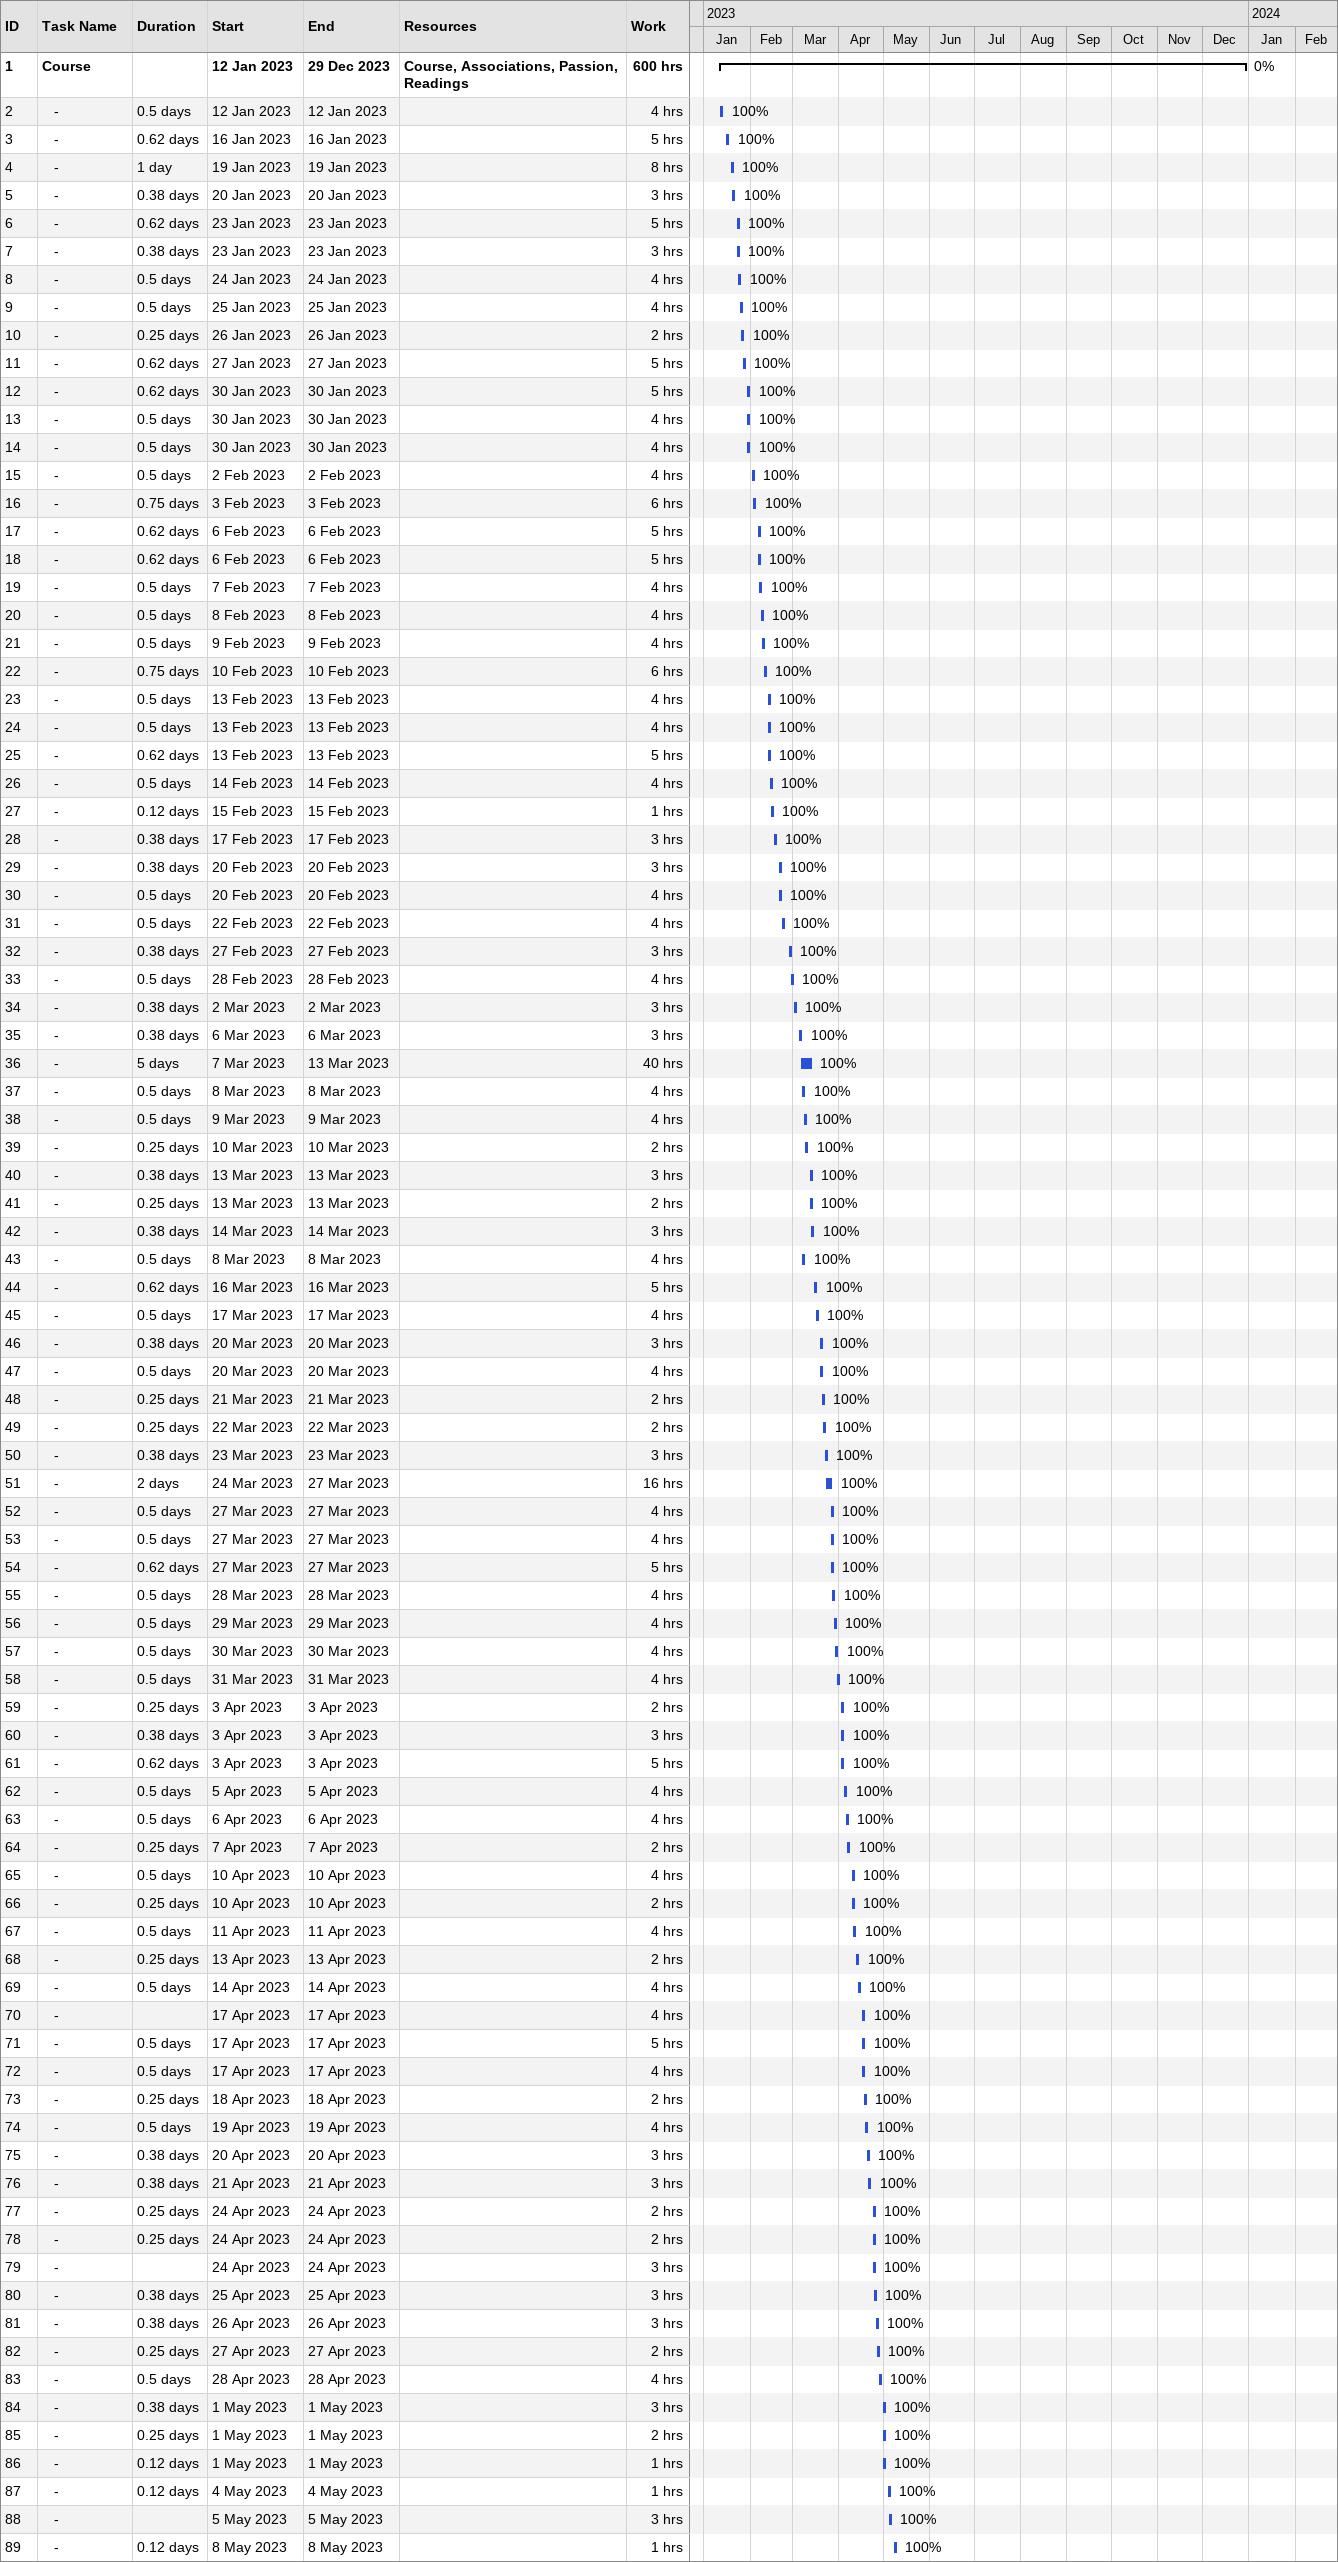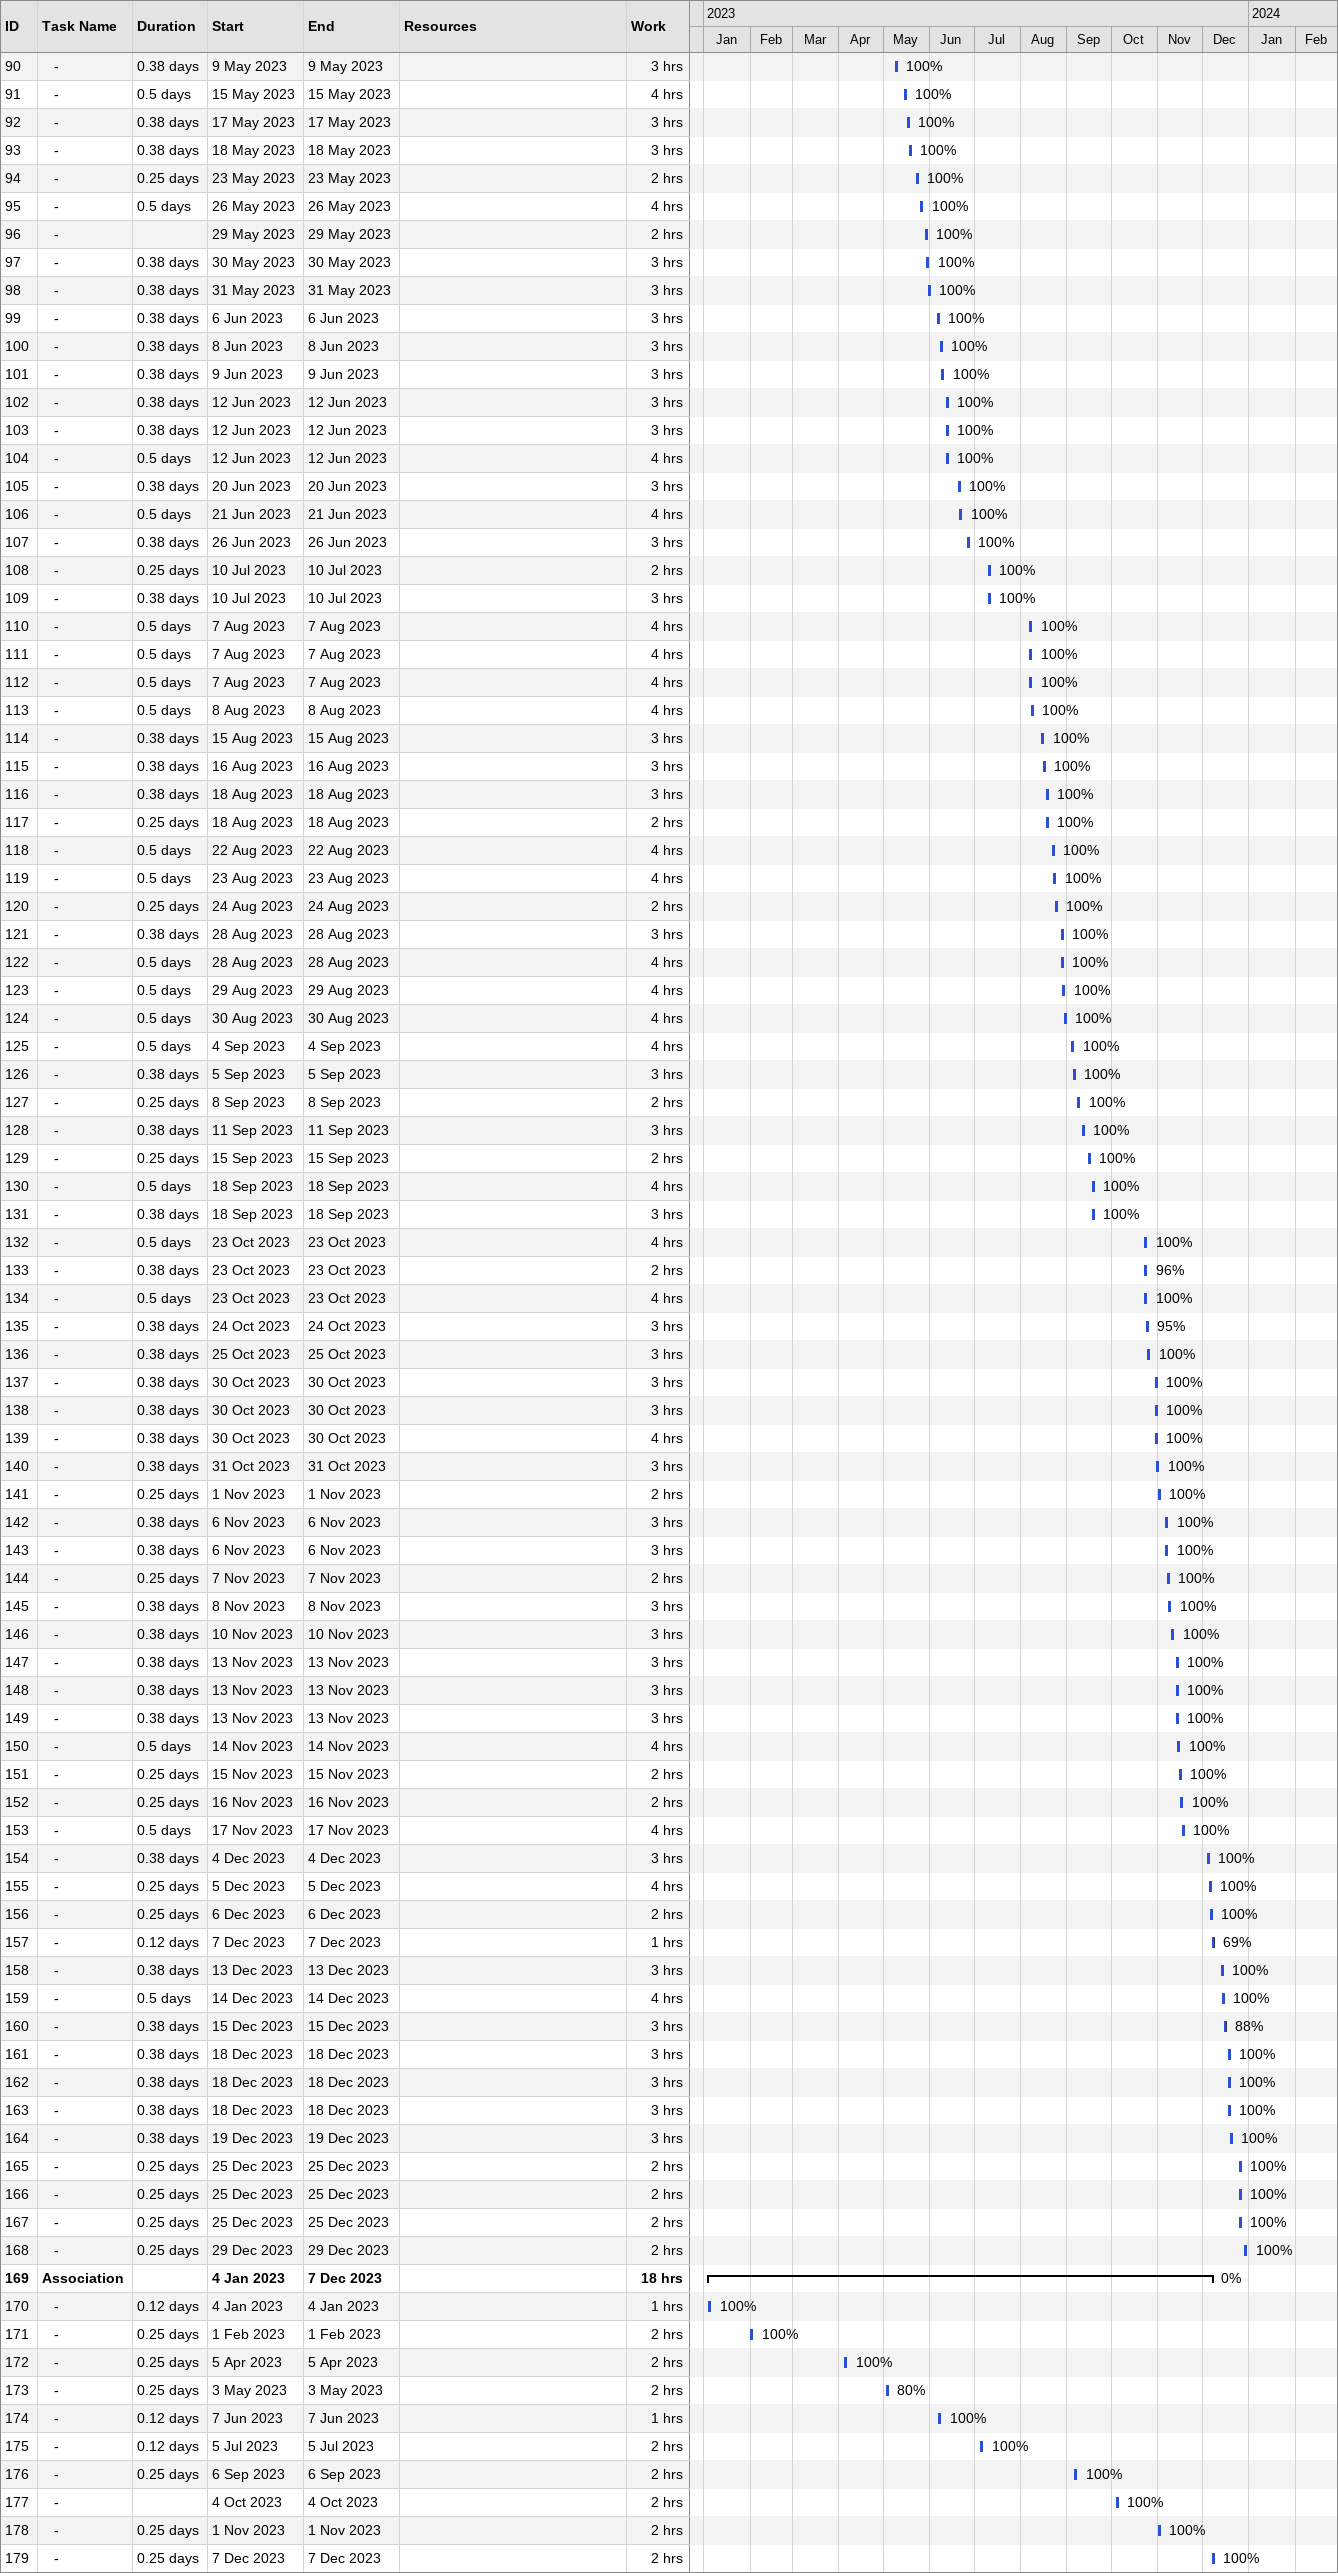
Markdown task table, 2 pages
| ID | Level | Task | Duration | Start | Finish | Resources | % complete | Work (h) |
|---|---|---|---|---|---|---|---|---|
| 1 | 1 | **Course** |  | 2023-01-12 | 2023-12-29 | Course, Associations, Passion, Readings | 0 | 600 |
| 2 | 2 | - | 0.5d | 2023-01-12 | 2023-01-12 |  | 100 | 4 |
| 3 | 2 | - | 0.62d | 2023-01-16 | 2023-01-16 |  | 100 | 5 |
| 4 | 2 | - | 1d | 2023-01-19 | 2023-01-19 |  | 100 | 8 |
| 5 | 2 | - | 0.38d | 2023-01-20 | 2023-01-20 |  | 100 | 3 |
| 6 | 2 | - | 0.62d | 2023-01-23 | 2023-01-23 |  | 100 | 5 |
| 7 | 2 | - | 0.38d | 2023-01-23 | 2023-01-23 |  | 100 | 3 |
| 8 | 2 | - | 0.5d | 2023-01-24 | 2023-01-24 |  | 100 | 4 |
| 9 | 2 | - | 0.5d | 2023-01-25 | 2023-01-25 |  | 100 | 4 |
| 10 | 2 | - | 0.25d | 2023-01-26 | 2023-01-26 |  | 100 | 2 |
| 11 | 2 | - | 0.62d | 2023-01-27 | 2023-01-27 |  | 100 | 5 |
| 12 | 2 | - | 0.62d | 2023-01-30 | 2023-01-30 |  | 100 | 5 |
| 13 | 2 | - | 0.5d | 2023-01-30 | 2023-01-30 |  | 100 | 4 |
| 14 | 2 | - | 0.5d | 2023-01-30 | 2023-01-30 |  | 100 | 4 |
| 15 | 2 | - | 0.5d | 2023-02-02 | 2023-02-02 |  | 100 | 4 |
| 16 | 2 | - | 0.75d | 2023-02-03 | 2023-02-03 |  | 100 | 6 |
| 17 | 2 | - | 0.62d | 2023-02-06 | 2023-02-06 |  | 100 | 5 |
| 18 | 2 | - | 0.62d | 2023-02-06 | 2023-02-06 |  | 100 | 5 |
| 19 | 2 | - | 0.5d | 2023-02-07 | 2023-02-07 |  | 100 | 4 |
| 20 | 2 | - | 0.5d | 2023-02-08 | 2023-02-08 |  | 100 | 4 |
| 21 | 2 | - | 0.5d | 2023-02-09 | 2023-02-09 |  | 100 | 4 |
| 22 | 2 | - | 0.75d | 2023-02-10 | 2023-02-10 |  | 100 | 6 |
| 23 | 2 | - | 0.5d | 2023-02-13 | 2023-02-13 |  | 100 | 4 |
| 24 | 2 | - | 0.5d | 2023-02-13 | 2023-02-13 |  | 100 | 4 |
| 25 | 2 | - | 0.62d | 2023-02-13 | 2023-02-13 |  | 100 | 5 |
| 26 | 2 | - | 0.5d | 2023-02-14 | 2023-02-14 |  | 100 | 4 |
| 27 | 2 | - | 0.12d | 2023-02-15 | 2023-02-15 |  | 100 | 1 |
| 28 | 2 | - | 0.38d | 2023-02-17 | 2023-02-17 |  | 100 | 3 |
| 29 | 2 | - | 0.38d | 2023-02-20 | 2023-02-20 |  | 100 | 3 |
| 30 | 2 | - | 0.5d | 2023-02-20 | 2023-02-20 |  | 100 | 4 |
| 31 | 2 | - | 0.5d | 2023-02-22 | 2023-02-22 |  | 100 | 4 |
| 32 | 2 | - | 0.38d | 2023-02-27 | 2023-02-27 |  | 100 | 3 |
| 33 | 2 | - | 0.5d | 2023-02-28 | 2023-02-28 |  | 100 | 4 |
| 34 | 2 | - | 0.38d | 2023-03-02 | 2023-03-02 |  | 100 | 3 |
| 35 | 2 | - | 0.38d | 2023-03-06 | 2023-03-06 |  | 100 | 3 |
| 36 | 2 | - | 5d | 2023-03-07 | 2023-03-13 |  | 100 | 40 |
| 37 | 2 | - | 0.5d | 2023-03-08 | 2023-03-08 |  | 100 | 4 |
| 38 | 2 | - | 0.5d | 2023-03-09 | 2023-03-09 |  | 100 | 4 |
| 39 | 2 | - | 0.25d | 2023-03-10 | 2023-03-10 |  | 100 | 2 |
| 40 | 2 | - | 0.38d | 2023-03-13 | 2023-03-13 |  | 100 | 3 |
| 41 | 2 | - | 0.25d | 2023-03-13 | 2023-03-13 |  | 100 | 2 |
| 42 | 2 | - | 0.38d | 2023-03-14 | 2023-03-14 |  | 100 | 3 |
| 43 | 2 | - | 0.5d | 2023-03-08 | 2023-03-08 |  | 100 | 4 |
| 44 | 2 | - | 0.62d | 2023-03-16 | 2023-03-16 |  | 100 | 5 |
| 45 | 2 | - | 0.5d | 2023-03-17 | 2023-03-17 |  | 100 | 4 |
| 46 | 2 | - | 0.38d | 2023-03-20 | 2023-03-20 |  | 100 | 3 |
| 47 | 2 | - | 0.5d | 2023-03-20 | 2023-03-20 |  | 100 | 4 |
| 48 | 2 | - | 0.25d | 2023-03-21 | 2023-03-21 |  | 100 | 2 |
| 49 | 2 | - | 0.25d | 2023-03-22 | 2023-03-22 |  | 100 | 2 |
| 50 | 2 | - | 0.38d | 2023-03-23 | 2023-03-23 |  | 100 | 3 |
| 51 | 2 | - | 2d | 2023-03-24 | 2023-03-27 |  | 100 | 16 |
| 52 | 2 | - | 0.5d | 2023-03-27 | 2023-03-27 |  | 100 | 4 |
| 53 | 2 | - | 0.5d | 2023-03-27 | 2023-03-27 |  | 100 | 4 |
| 54 | 2 | - | 0.62d | 2023-03-27 | 2023-03-27 |  | 100 | 5 |
| 55 | 2 | - | 0.5d | 2023-03-28 | 2023-03-28 |  | 100 | 4 |
| 56 | 2 | - | 0.5d | 2023-03-29 | 2023-03-29 |  | 100 | 4 |
| 57 | 2 | - | 0.5d | 2023-03-30 | 2023-03-30 |  | 100 | 4 |
| 58 | 2 | - | 0.5d | 2023-03-31 | 2023-03-31 |  | 100 | 4 |
| 59 | 2 | - | 0.25d | 2023-04-03 | 2023-04-03 |  | 100 | 2 |
| 60 | 2 | - | 0.38d | 2023-04-03 | 2023-04-03 |  | 100 | 3 |
| 61 | 2 | - | 0.62d | 2023-04-03 | 2023-04-03 |  | 100 | 5 |
| 62 | 2 | - | 0.5d | 2023-04-05 | 2023-04-05 |  | 100 | 4 |
| 63 | 2 | - | 0.5d | 2023-04-06 | 2023-04-06 |  | 100 | 4 |
| 64 | 2 | - | 0.25d | 2023-04-07 | 2023-04-07 |  | 100 | 2 |
| 65 | 2 | - | 0.5d | 2023-04-10 | 2023-04-10 |  | 100 | 4 |
| 66 | 2 | - | 0.25d | 2023-04-10 | 2023-04-10 |  | 100 | 2 |
| 67 | 2 | - | 0.5d | 2023-04-11 | 2023-04-11 |  | 100 | 4 |
| 68 | 2 | - | 0.25d | 2023-04-13 | 2023-04-13 |  | 100 | 2 |
| 69 | 2 | - | 0.5d | 2023-04-14 | 2023-04-14 |  | 100 | 4 |
| 70 | 2 | - |  | 2023-04-17 | 2023-04-17 |  | 100 | 4 |
| 71 | 2 | - | 0.5d | 2023-04-17 | 2023-04-17 |  | 100 | 5 |
| 72 | 2 | - | 0.5d | 2023-04-17 | 2023-04-17 |  | 100 | 4 |
| 73 | 2 | - | 0.25d | 2023-04-18 | 2023-04-18 |  | 100 | 2 |
| 74 | 2 | - | 0.5d | 2023-04-19 | 2023-04-19 |  | 100 | 4 |
| 75 | 2 | - | 0.38d | 2023-04-20 | 2023-04-20 |  | 100 | 3 |
| 76 | 2 | - | 0.38d | 2023-04-21 | 2023-04-21 |  | 100 | 3 |
| 77 | 2 | - | 0.25d | 2023-04-24 | 2023-04-24 |  | 100 | 2 |
| 78 | 2 | - | 0.25d | 2023-04-24 | 2023-04-24 |  | 100 | 2 |
| 79 | 2 | - |  | 2023-04-24 | 2023-04-24 |  | 100 | 3 |
| 80 | 2 | - | 0.38d | 2023-04-25 | 2023-04-25 |  | 100 | 3 |
| 81 | 2 | - | 0.38d | 2023-04-26 | 2023-04-26 |  | 100 | 3 |
| 82 | 2 | - | 0.25d | 2023-04-27 | 2023-04-27 |  | 100 | 2 |
| 83 | 2 | - | 0.5d | 2023-04-28 | 2023-04-28 |  | 100 | 4 |
| 84 | 2 | - | 0.38d | 2023-05-01 | 2023-05-01 |  | 100 | 3 |
| 85 | 2 | - | 0.25d | 2023-05-01 | 2023-05-01 |  | 100 | 2 |
| 86 | 2 | - | 0.12d | 2023-05-01 | 2023-05-01 |  | 100 | 1 |
| 87 | 2 | - | 0.12d | 2023-05-04 | 2023-05-04 |  | 100 | 1 |
| 88 | 2 | - |  | 2023-05-05 | 2023-05-05 |  | 100 | 3 |
| 89 | 2 | - | 0.12d | 2023-05-08 | 2023-05-08 |  | 100 | 1 |
| 90 | 2 | - | 0.38d | 2023-05-09 | 2023-05-09 |  | 100 | 3 |
| 91 | 2 | - | 0.5d | 2023-05-15 | 2023-05-15 |  | 100 | 4 |
| 92 | 2 | - | 0.38d | 2023-05-17 | 2023-05-17 |  | 100 | 3 |
| 93 | 2 | - | 0.38d | 2023-05-18 | 2023-05-18 |  | 100 | 3 |
| 94 | 2 | - | 0.25d | 2023-05-23 | 2023-05-23 |  | 100 | 2 |
| 95 | 2 | - | 0.5d | 2023-05-26 | 2023-05-26 |  | 100 | 4 |
| 96 | 2 | - |  | 2023-05-29 | 2023-05-29 |  | 100 | 2 |
| 97 | 2 | - | 0.38d | 2023-05-30 | 2023-05-30 |  | 100 | 3 |
| 98 | 2 | - | 0.38d | 2023-05-31 | 2023-05-31 |  | 100 | 3 |
| 99 | 2 | - | 0.38d | 2023-06-06 | 2023-06-06 |  | 100 | 3 |
| 100 | 2 | - | 0.38d | 2023-06-08 | 2023-06-08 |  | 100 | 3 |
| 101 | 2 | - | 0.38d | 2023-06-09 | 2023-06-09 |  | 100 | 3 |
| 102 | 2 | - | 0.38d | 2023-06-12 | 2023-06-12 |  | 100 | 3 |
| 103 | 2 | - | 0.38d | 2023-06-12 | 2023-06-12 |  | 100 | 3 |
| 104 | 2 | - | 0.5d | 2023-06-12 | 2023-06-12 |  | 100 | 4 |
| 105 | 2 | - | 0.38d | 2023-06-20 | 2023-06-20 |  | 100 | 3 |
| 106 | 2 | - | 0.5d | 2023-06-21 | 2023-06-21 |  | 100 | 4 |
| 107 | 2 | - | 0.38d | 2023-06-26 | 2023-06-26 |  | 100 | 3 |
| 108 | 2 | - | 0.25d | 2023-07-10 | 2023-07-10 |  | 100 | 2 |
| 109 | 2 | - | 0.38d | 2023-07-10 | 2023-07-10 |  | 100 | 3 |
| 110 | 2 | - | 0.5d | 2023-08-07 | 2023-08-07 |  | 100 | 4 |
| 111 | 2 | - | 0.5d | 2023-08-07 | 2023-08-07 |  | 100 | 4 |
| 112 | 2 | - | 0.5d | 2023-08-07 | 2023-08-07 |  | 100 | 4 |
| 113 | 2 | - | 0.5d | 2023-08-08 | 2023-08-08 |  | 100 | 4 |
| 114 | 2 | - | 0.38d | 2023-08-15 | 2023-08-15 |  | 100 | 3 |
| 115 | 2 | - | 0.38d | 2023-08-16 | 2023-08-16 |  | 100 | 3 |
| 116 | 2 | - | 0.38d | 2023-08-18 | 2023-08-18 |  | 100 | 3 |
| 117 | 2 | - | 0.25d | 2023-08-18 | 2023-08-18 |  | 100 | 2 |
| 118 | 2 | - | 0.5d | 2023-08-22 | 2023-08-22 |  | 100 | 4 |
| 119 | 2 | - | 0.5d | 2023-08-23 | 2023-08-23 |  | 100 | 4 |
| 120 | 2 | - | 0.25d | 2023-08-24 | 2023-08-24 |  | 100 | 2 |
| 121 | 2 | - | 0.38d | 2023-08-28 | 2023-08-28 |  | 100 | 3 |
| 122 | 2 | - | 0.5d | 2023-08-28 | 2023-08-28 |  | 100 | 4 |
| 123 | 2 | - | 0.5d | 2023-08-29 | 2023-08-29 |  | 100 | 4 |
| 124 | 2 | - | 0.5d | 2023-08-30 | 2023-08-30 |  | 100 | 4 |
| 125 | 2 | - | 0.5d | 2023-09-04 | 2023-09-04 |  | 100 | 4 |
| 126 | 2 | - | 0.38d | 2023-09-05 | 2023-09-05 |  | 100 | 3 |
| 127 | 2 | - | 0.25d | 2023-09-08 | 2023-09-08 |  | 100 | 2 |
| 128 | 2 | - | 0.38d | 2023-09-11 | 2023-09-11 |  | 100 | 3 |
| 129 | 2 | - | 0.25d | 2023-09-15 | 2023-09-15 |  | 100 | 2 |
| 130 | 2 | - | 0.5d | 2023-09-18 | 2023-09-18 |  | 100 | 4 |
| 131 | 2 | - | 0.38d | 2023-09-18 | 2023-09-18 |  | 100 | 3 |
| 132 | 2 | - | 0.5d | 2023-10-23 | 2023-10-23 |  | 100 | 4 |
| 133 | 2 | - | 0.38d | 2023-10-23 | 2023-10-23 |  | 96 | 2 |
| 134 | 2 | - | 0.5d | 2023-10-23 | 2023-10-23 |  | 100 | 4 |
| 135 | 2 | - | 0.38d | 2023-10-24 | 2023-10-24 |  | 95 | 3 |
| 136 | 2 | - | 0.38d | 2023-10-25 | 2023-10-25 |  | 100 | 3 |
| 137 | 2 | - | 0.38d | 2023-10-30 | 2023-10-30 |  | 100 | 3 |
| 138 | 2 | - | 0.38d | 2023-10-30 | 2023-10-30 |  | 100 | 3 |
| 139 | 2 | - | 0.38d | 2023-10-30 | 2023-10-30 |  | 100 | 4 |
| 140 | 2 | - | 0.38d | 2023-10-31 | 2023-10-31 |  | 100 | 3 |
| 141 | 2 | - | 0.25d | 2023-11-01 | 2023-11-01 |  | 100 | 2 |
| 142 | 2 | - | 0.38d | 2023-11-06 | 2023-11-06 |  | 100 | 3 |
| 143 | 2 | - | 0.38d | 2023-11-06 | 2023-11-06 |  | 100 | 3 |
| 144 | 2 | - | 0.25d | 2023-11-07 | 2023-11-07 |  | 100 | 2 |
| 145 | 2 | - | 0.38d | 2023-11-08 | 2023-11-08 |  | 100 | 3 |
| 146 | 2 | - | 0.38d | 2023-11-10 | 2023-11-10 |  | 100 | 3 |
| 147 | 2 | - | 0.38d | 2023-11-13 | 2023-11-13 |  | 100 | 3 |
| 148 | 2 | - | 0.38d | 2023-11-13 | 2023-11-13 |  | 100 | 3 |
| 149 | 2 | - | 0.38d | 2023-11-13 | 2023-11-13 |  | 100 | 3 |
| 150 | 2 | - | 0.5d | 2023-11-14 | 2023-11-14 |  | 100 | 4 |
| 151 | 2 | - | 0.25d | 2023-11-15 | 2023-11-15 |  | 100 | 2 |
| 152 | 2 | - | 0.25d | 2023-11-16 | 2023-11-16 |  | 100 | 2 |
| 153 | 2 | - | 0.5d | 2023-11-17 | 2023-11-17 |  | 100 | 4 |
| 154 | 2 | - | 0.38d | 2023-12-04 | 2023-12-04 |  | 100 | 3 |
| 155 | 2 | - | 0.25d | 2023-12-05 | 2023-12-05 |  | 100 | 4 |
| 156 | 2 | - | 0.25d | 2023-12-06 | 2023-12-06 |  | 100 | 2 |
| 157 | 2 | - | 0.12d | 2023-12-07 | 2023-12-07 |  | 69 | 1 |
| 158 | 2 | - | 0.38d | 2023-12-13 | 2023-12-13 |  | 100 | 3 |
| 159 | 2 | - | 0.5d | 2023-12-14 | 2023-12-14 |  | 100 | 4 |
| 160 | 2 | - | 0.38d | 2023-12-15 | 2023-12-15 |  | 88 | 3 |
| 161 | 2 | - | 0.38d | 2023-12-18 | 2023-12-18 |  | 100 | 3 |
| 162 | 2 | - | 0.38d | 2023-12-18 | 2023-12-18 |  | 100 | 3 |
| 163 | 2 | - | 0.38d | 2023-12-18 | 2023-12-18 |  | 100 | 3 |
| 164 | 2 | - | 0.38d | 2023-12-19 | 2023-12-19 |  | 100 | 3 |
| 165 | 2 | - | 0.25d | 2023-12-25 | 2023-12-25 |  | 100 | 2 |
| 166 | 2 | - | 0.25d | 2023-12-25 | 2023-12-25 |  | 100 | 2 |
| 167 | 2 | - | 0.25d | 2023-12-25 | 2023-12-25 |  | 100 | 2 |
| 168 | 2 | - | 0.25d | 2023-12-29 | 2023-12-29 |  | 100 | 2 |
| 169 | 1 | **Association** |  | 2023-01-04 | 2023-12-07 |  | 0 | 18 |
| 170 | 2 | - | 0.12d | 2023-01-04 | 2023-01-04 |  | 100 | 1 |
| 171 | 2 | - | 0.25d | 2023-02-01 | 2023-02-01 |  | 100 | 2 |
| 172 | 2 | - | 0.25d | 2023-04-05 | 2023-04-05 |  | 100 | 2 |
| 173 | 2 | - | 0.25d | 2023-05-03 | 2023-05-03 |  | 80 | 2 |
| 174 | 2 | - | 0.12d | 2023-06-07 | 2023-06-07 |  | 100 | 1 |
| 175 | 2 | - | 0.12d | 2023-07-05 | 2023-07-05 |  | 100 | 2 |
| 176 | 2 | - | 0.25d | 2023-09-06 | 2023-09-06 |  | 100 | 2 |
| 177 | 2 | - |  | 2023-10-04 | 2023-10-04 |  | 100 | 2 |
| 178 | 2 | - | 0.25d | 2023-11-01 | 2023-11-01 |  | 100 | 2 |
| 179 | 2 | - | 0.25d | 2023-12-07 | 2023-12-07 |  | 100 | 2 |
